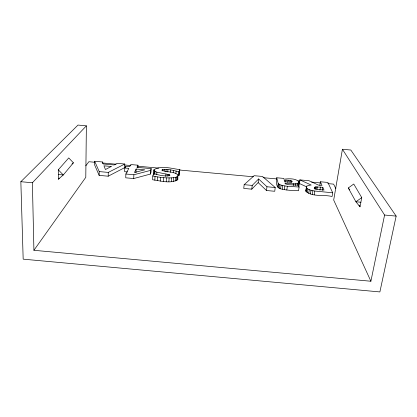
<?xml version="1.0" encoding="UTF-8"?>
<svg xmlns="http://www.w3.org/2000/svg" width="417" height="417" viewBox="0 0 417 417"><rect width="100%" height="100%" fill="white"/><g stroke="black" fill="none" stroke-linecap="round" stroke-linejoin="round"><path stroke-width="0.63" d="M319.829 185.357L320.407 181.765L327.866 182.448L332.714 192.784L332.078 196.527C323.91 194.286 312.646 197.413 305.854 191.267L306.756 186.154L308.903 185.346L311.207 185.044L299.859 179.883L299.328 183.48L306.677 186.873M86.376 125.835L85.787 177.329L33.918 250.294L370.895 281.24L384.589 215.042L342.42 149.26L350.822 150.026L396.15 216.1L379.882 291.931L23.175 259.16L20.85 181.703L77.989 125.069L86.376 125.835L32.385 182.761L33.918 250.294M305.854 191.267L306.432 186.55M94.68 161.264L94.617 164.903L99.147 175.38L108.185 176.203L124.657 167.655L124.787 164.022L117.234 163.334L114.096 164.97L103.234 163.975L102.426 161.973L94.68 161.264L99.225 171.585L99.147 175.38M102.394 163.188L102.426 161.973M108.185 176.203L108.284 172.414L124.787 164.022M299.297 182.615L299.317 181.895C295.455 178.127 288.913 178.606 283.894 179.18L283.69 178.403L276.721 177.767C276.09 181.504 275.783 187.838 280.594 188.818C286.437 190.376 292.541 190.548 298.551 190.725L299.104 187.019L298.494 185.143L288.642 184.715L285.468 183.913L284.936 183.298C289.539 183 295.069 185.054 299.297 182.615L298.754 186.253M137.871 167.624L137.98 165.205L130.813 164.548L129.708 166.67L125.699 166.305L124.777 167.999L124.647 171.689L127.524 171.955M125.653 167.525L125.699 166.305M124.777 167.999L128.822 168.369L125.866 174.025L125.725 177.814L133.721 178.544L150.271 174.108L150.996 172.299L151.189 168.64L136.953 167.337L137.98 165.205M133.721 178.544L133.883 174.759L150.464 170.417L151.189 168.64M135.973 172.727L136.13 169.036L144.767 169.828L134.456 172.497L136.13 169.036M150.271 174.108L150.464 170.417M154.04 170.626L156.86 172.195L169.26 174.676L169.865 174.994L169.776 175.588C164.387 176.719 158.861 174.942 153.659 173.707L152.784 175.984L152.58 179.758C160.295 180.738 171.012 184.178 177.809 179.482L177.897 174.775C173.545 171.168 167.035 172.534 162.067 170.298L162.208 169.709C167.926 168.682 173.748 170.558 179.258 171.872L179.836 169.625C171.637 168.63 161.457 165.127 153.982 169.709L153.842 174.316L153.982 169.709M153.592 174.952L153.659 173.707M154.238 174.129L154.405 171.053M154.853 173.915L154.988 171.45M154.822 180.238L155.03 176.464L152.784 175.984M156.719 174.666L156.86 172.195M157.475 180.712L157.694 176.928L155.03 176.464M160.378 181.129L160.602 177.345L157.694 176.928M162.135 170.928L162.208 169.709M162.63 170.756L162.703 169.537M163.355 181.452L163.584 177.668L160.602 177.345M164.116 171.21L164.225 169.385M165.95 171.861L166.102 169.427M165.799 176.469L165.95 173.988M166.237 181.656L166.472 177.877L171.517 177.882L175.468 177.355L176.798 176.923L178.069 175.75M167.77 171.992L167.926 169.557M167.895 176.219L168.009 174.358M169.182 175.922L169.26 174.676M168.875 181.723L169.12 177.944M170.475 172.32L170.631 169.886M171.272 181.65L171.517 177.882M173.248 172.826L173.409 170.391M173.42 181.442L173.67 177.678M175.208 181.114L175.468 177.355M175.906 173.472L176.073 171.033M176.537 180.676L176.798 176.923M177.402 180.128L177.663 176.391M178.424 171.794L178.168 175.463L178.997 175.536L179.836 169.625M178.997 175.536L179.258 171.872M275.236 187.52L262.507 176.464L254.109 175.698L244.169 184.674L243.747 188.432L251.774 189.167L258.159 182.599L258.603 178.956L266.969 186.764L275.236 187.52L274.74 191.273L266.489 190.517L258.159 182.599M251.774 189.167L252.217 185.409L258.603 178.956M266.489 190.517L266.969 186.764M277.701 187.17L278.196 183.485L276.721 177.767M278.337 187.78L278.837 184.085L278.196 183.485M279.301 188.328L279.807 184.627L278.837 184.085M280.594 188.818L281.1 185.112L279.807 184.627M282.257 189.255L282.768 185.544L281.1 185.112M284.331 189.646L284.847 185.935L282.768 185.544M285.76 181.932L286.015 180.123L290.112 180.415L292.155 181.431L291.129 182.073L284.603 181.88L284.196 180.326L286.015 180.123M287.787 182.583L288.126 180.175M286.818 190.001L287.344 186.284L299.104 187.019M289.857 182.224L290.112 180.415M290.993 182.521L291.248 180.707M291.749 182.25L291.926 181.041M314.413 187.301L314.319 187.968C316.774 190.355 320.923 189.386 324.025 190.095L322.8 187.275L315.398 186.931L314.413 187.301L314.22 188.526M293.417 185.581L293.683 183.746M295.57 185.518L295.835 183.688M297.238 185.32L297.503 183.49M298.317 185.57L298.676 183.141M298.754 183.204L299.02 181.395M298.781 185.518L299.317 181.895M306.469 187.999L306.756 186.154M306.375 192.075L306.948 188.359L306.422 187.561M307.355 192.79L307.928 189.063L306.948 188.359M308.726 193.415L309.305 189.688L307.928 189.063M310.41 193.973L310.993 190.241L309.305 189.688M312.276 194.437L312.865 190.694L310.993 190.241M315.012 189.381L315.398 186.931M314.22 194.781L314.814 191.038L332.714 192.784M315.877 189.287L316.268 186.832M316.983 189.287L317.373 186.837M319.938 190.116L320.433 187.056M322.299 190.334L322.8 187.275M342.42 149.26L333.689 200.045L370.895 281.24M360.001 206.827L361.753 197.611L353.752 184.022L348.289 187.978L355.909 201.776L360.001 206.827L359.058 205.143M85.777 165.82L88.868 161.718L94.695 162.255M305.869 190.241L306.187 189.839M73.397 162.802L63.28 174.968L58.354 179.19L58.297 169.813L68.742 157.923L73.397 162.802L71.995 164.001M58.354 179.19L59.183 178.195M361.753 197.611L355.909 201.776L360.872 202.235M163.584 177.668L166.472 177.877M299.859 179.883L309.018 180.723L318.463 185.106L321.997 185.429L320.407 181.765M102.467 162.964L116.062 164.209M124.48 164.981L130.954 165.575M138.079 166.227L158.799 168.124M179.513 170.021L253.327 176.782M263.044 177.668L276.638 178.914M298.004 180.874L299.948 181.051M311.603 182.114L320.668 182.948M327.788 183.6L333.616 184.132L335.883 188.729M244.169 184.674L252.217 185.409M99.225 171.585L108.284 172.414M125.866 174.025L133.883 174.759M58.328 174.514L63.28 174.968L58.297 169.813M20.85 181.703L32.385 182.761M384.589 215.042L396.15 216.1M284.847 185.935L287.344 186.284M312.865 190.694L314.814 191.038M348.289 187.978L349.832 189.891M177.637 178.492L177.809 179.482M111.235 166.487L105.438 169.526L103.948 165.82L111.235 166.487"/></g></svg>
